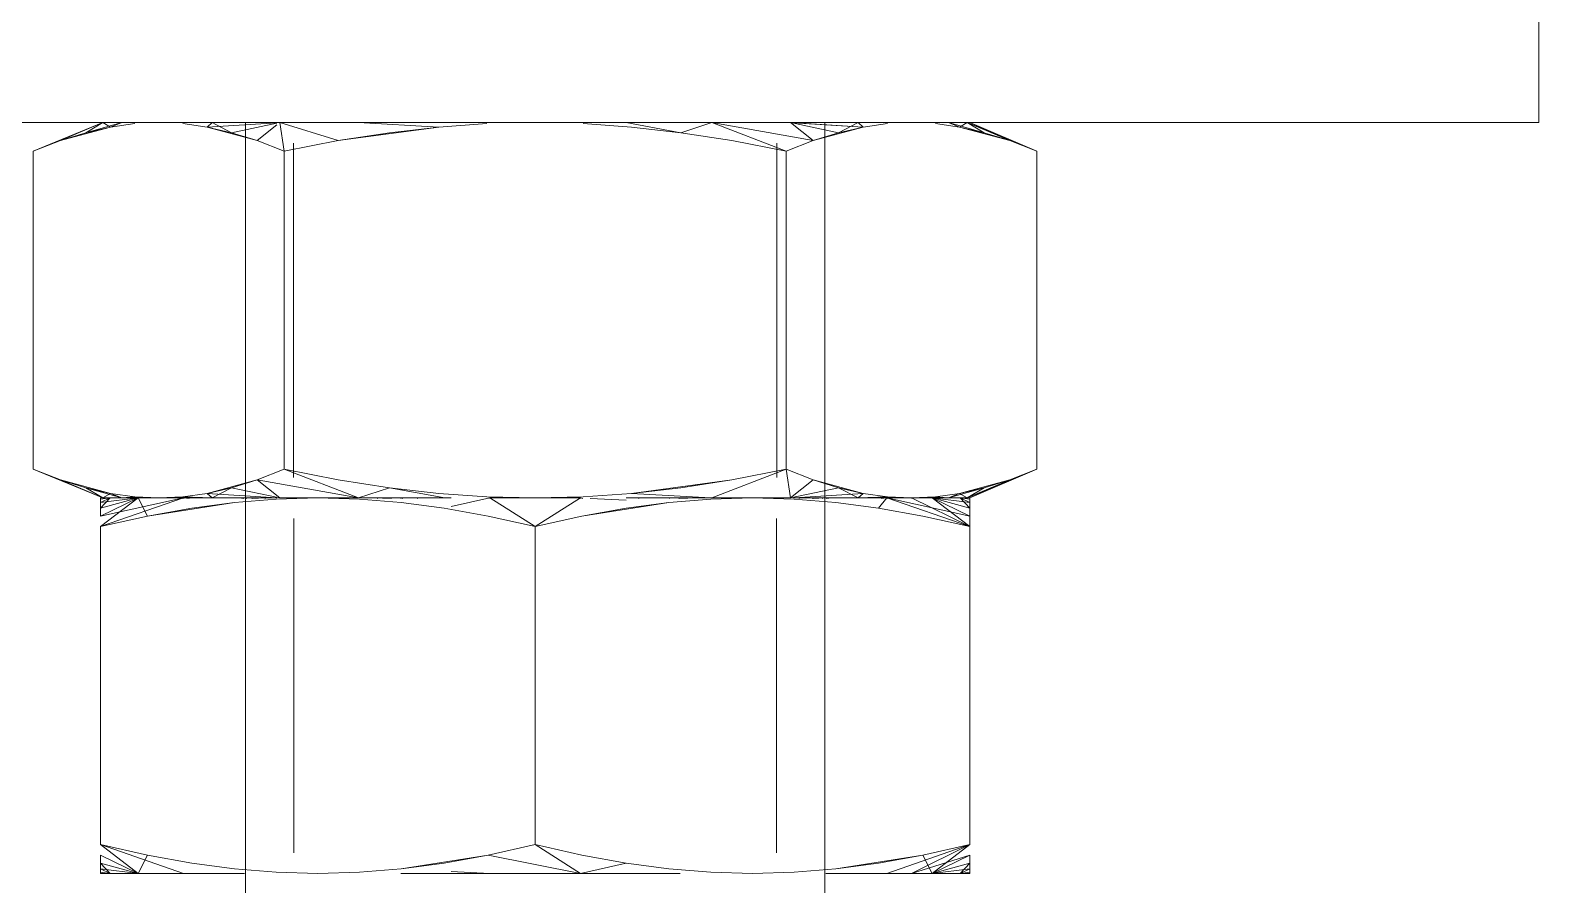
# Model space of a CAD drawing. Header units: centimetres. Extents: x -336 to 16318, y -437 to 1921.
# Drawn here: x 5793.701 to 5797.008, y 107.375 to 109.249 of the extents above; entities that cross this region are included whole.
import ezdxf

# ---------------------------------------------------------------- set-up
doc = ezdxf.new("R2010")
doc.units = ezdxf.units.CM
doc.layers.add('M-EQPM', color=7, linetype='Continuous', lineweight=9)

# ---------------------------------------------------------------- blocks, each defined once
blk = doc.blocks.new('EQ-07-008 - EQ-07-008_dwg_Agrupar_722-1585983-Section 6')
at = {"layer": 'M-EQPM', "color": 136, "true_color": 0x007f7f}
for p, q in [((5793.8603, 109.0464), (5793.7077, 108.9834)), ((5793.8603, 109.0464), (5793.7077, 108.9834)), ((5793.767, 109.0066), (5793.8771, 109.0365)), ((5793.823, 109.0241), (5793.8771, 109.0365)), ((5793.8771, 109.0365), (5793.93, 109.0439)), ((5793.8771, 109.0365), (5793.93, 109.0439)), ((5793.8771, 109.0365), (5793.93, 109.0439)), ((5794.0884, 109.0365), (5794.0354, 109.0439)), ((5794.0884, 109.0365), (5794.0354, 109.0439)), ((5794.0884, 109.0365), (5794.0355, 109.0439)), ((5794.1984, 109.0066), (5794.0884, 109.0365)), ((5794.1424, 109.0241), (5794.0884, 109.0365)), ((5794.2477, 109.0464), (5794.2577, 108.9834)), ((5794.2477, 109.0464), (5794.3761, 109.0066)), ((5794.2477, 109.0464), (5794.3761, 109.0066)), ((5794.3761, 109.0066), (5794.5963, 109.0365)), ((5794.4202, 109.0464), (5794.5963, 109.0365)), ((5794.5963, 109.0365), (5794.4883, 109.0241)), ((5794.7021, 109.0439), (5794.5963, 109.0365)), ((5794.7021, 109.0439), (5794.5963, 109.0365)), ((5795.0189, 109.0365), (5794.9131, 109.0439)), ((5795.0189, 109.0365), (5794.9131, 109.0439)), ((5795.1269, 109.0241), (5795.0068, 109.0462)), ((5795.1269, 109.0241), (5795.0189, 109.0365)), ((5795.195, 109.0464), (5795.1269, 109.0241)), ((5795.195, 109.0464), (5795.3575, 108.9834)), ((5795.195, 109.0464), (5795.4167, 109.0066)), ((5795.3675, 109.0464), (5795.4167, 109.0066)), ((5795.4167, 109.0066), (5795.5268, 109.0365)), ((5795.4728, 109.0241), (5795.5268, 109.0365)), ((5795.5268, 109.0365), (5795.5797, 109.0439)), ((5795.5268, 109.0365), (5795.5797, 109.0439)), ((5795.5268, 109.0365), (5795.5797, 109.0439)), ((5795.7381, 109.0365), (5795.6852, 109.0439)), ((5795.7381, 109.0365), (5795.6852, 109.0439)), ((5795.7381, 109.0365), (5795.6852, 109.0439)), ((5795.8482, 109.0066), (5795.7381, 109.0365)), ((5795.7921, 109.0241), (5795.7381, 109.0365)), ((5795.7549, 109.0464), (5795.9074, 108.9834)), ((5795.7549, 109.0464), (5795.7601, 109.0464)), ((5795.7601, 109.0464), (5795.8482, 109.0066)), ((5795.7601, 109.0464), (5795.9074, 108.9834)), ((5793.7077, 108.9834), (5793.767, 109.0066)), ((5793.7077, 108.9834), (5793.767, 109.0066)), ((5793.767, 109.0066), (5793.823, 109.0241)), ((5794.1984, 109.0066), (5794.1424, 109.0241)), ((5794.1984, 109.0066), (5794.1424, 109.0241)), ((5794.2577, 108.9834), (5794.1984, 109.0066)), ((5794.2577, 108.9834), (5794.3761, 109.0066)), ((5794.2577, 108.9834), (5794.3761, 109.0066)), ((5794.3761, 109.0066), (5794.2577, 108.9834)), ((5794.278, 108.2683), (5794.278, 109.0012)), ((5794.3761, 109.0066), (5794.4883, 109.0241)), ((5795.2391, 109.0066), (5795.1269, 109.0241)), ((5795.3575, 108.9834), (5795.2391, 109.0066)), ((5795.3372, 108.2683), (5795.3372, 109.0012)), ((5795.4167, 109.0066), (5795.3575, 108.9834)), ((5795.4167, 109.0066), (5795.4728, 109.0241)), ((5795.8482, 109.0066), (5795.7921, 109.0241)), ((5795.7921, 109.0241), (5795.8482, 109.0066)), ((5795.9074, 108.9834), (5795.8482, 109.0066)), ((5795.9074, 108.9834), (5795.8482, 109.0066)), ((5793.7077, 108.9834), (5793.7077, 108.2861)), ((5794.2577, 108.9834), (5794.2577, 108.2861)), ((5795.3575, 108.9834), (5795.3575, 108.2861)), ((5795.9074, 108.9834), (5795.9074, 108.2861)), ((5793.8603, 108.2231), (5793.7077, 108.2861)), ((5793.7077, 108.2861), (5793.767, 108.2629)), ((5793.767, 108.2629), (5793.7077, 108.2861)), ((5794.1984, 108.2629), (5794.2577, 108.2861)), ((5794.4202, 108.2231), (5794.2577, 108.2861)), ((5794.2577, 108.2861), (5794.3761, 108.2629)), ((5794.2577, 108.2861), (5794.3761, 108.2629)), ((5795.195, 108.2231), (5795.3575, 108.2861)), ((5795.3575, 108.2861), (5795.2391, 108.2629)), ((5795.3675, 108.2231), (5795.3575, 108.2861)), ((5795.3575, 108.2861), (5795.4167, 108.2629)), ((5795.7549, 108.2231), (5795.9074, 108.2861)), ((5795.7601, 108.2231), (5795.9074, 108.2861)), ((5795.9074, 108.2861), (5795.8482, 108.2629)), ((5795.9074, 108.2861), (5795.8482, 108.2629)), ((5793.8603, 108.2231), (5793.767, 108.2629)), ((5793.767, 108.2629), (5793.8771, 108.233)), ((5793.823, 108.2454), (5793.767, 108.2629)), ((5793.8603, 108.2231), (5793.767, 108.2629)), ((5793.8231, 108.2454), (5793.767, 108.2629)), ((5793.8771, 108.233), (5793.823, 108.2454)), ((5793.93, 108.2256), (5793.8771, 108.233)), ((5793.93, 108.2256), (5793.8771, 108.233)), ((5794.0354, 108.2256), (5794.0884, 108.233)), ((5794.0354, 108.2256), (5794.0884, 108.233)), ((5794.1984, 108.2629), (5794.0884, 108.233)), ((5794.0884, 108.233), (5794.1424, 108.2454)), ((5794.0998, 108.2231), (5794.1424, 108.2454)), ((5794.1424, 108.2454), (5794.1984, 108.2629)), ((5794.2477, 108.2231), (5794.1984, 108.2629)), ((5794.4202, 108.2231), (5794.1984, 108.2629)), ((5794.4883, 108.2454), (5794.3761, 108.2629)), ((5794.4883, 108.2454), (5794.3761, 108.2629)), ((5794.5963, 108.233), (5794.4883, 108.2454)), ((5794.5963, 108.233), (5794.4883, 108.2454)), ((5794.7021, 108.2256), (5794.5963, 108.233)), ((5794.5963, 108.233), (5794.7021, 108.2256)), ((5795.0189, 108.233), (5794.9131, 108.2256)), ((5794.9131, 108.2256), (5795.0189, 108.233)), ((5795.2391, 108.2629), (5795.0189, 108.233)), ((5795.1269, 108.2454), (5795.2391, 108.2629)), ((5795.4167, 108.2629), (5795.5268, 108.233)), ((5795.4728, 108.2454), (5795.4167, 108.2629)), ((5795.4167, 108.2629), (5795.4728, 108.2454)), ((5795.5268, 108.233), (5795.4728, 108.2454)), ((5795.5797, 108.2256), (5795.5268, 108.233)), ((5795.5797, 108.2256), (5795.5268, 108.233)), ((5795.6852, 108.2256), (5795.7381, 108.233)), ((5795.6852, 108.2256), (5795.7381, 108.233)), ((5795.8482, 108.2629), (5795.7381, 108.233)), ((5795.7381, 108.233), (5795.7921, 108.2454)), ((5795.7601, 108.2231), (5795.8482, 108.2629)), ((5795.7921, 108.2454), (5795.8482, 108.2629)), ((5793.9017, 108.2231), (5793.8603, 108.2231)), ((5793.8603, 108.2231), (5793.9017, 108.2231)), ((5793.9827, 108.2231), (5793.9017, 108.2231)), ((5793.9017, 108.2231), (5793.9827, 108.2231)), ((5793.9827, 108.2231), (5793.93, 108.2256)), ((5793.9827, 108.2231), (5793.93, 108.2256)), ((5793.9827, 108.2231), (5794.0354, 108.2256)), ((5793.9827, 108.2231), (5794.0354, 108.2256)), ((5794.0998, 108.2231), (5793.9827, 108.2231)), ((5793.9827, 108.2231), (5794.0998, 108.2231)), ((5794.2414, 108.2231), (5794.0998, 108.2231)), ((5794.0998, 108.2231), (5794.2414, 108.2231)), ((5794.1801, 108.2231), (5794.1722, 108.2231)), ((5794.1723, 108.2231), (5794.1801, 108.2231)), ((5794.2033, 108.2231), (5794.1801, 108.2231)), ((5794.2033, 108.2231), (5794.1801, 108.2231)), ((5794.2414, 108.2231), (5794.2033, 108.2231)), ((5794.2414, 108.2231), (5794.2033, 108.2231)), ((5794.4202, 108.2231), (5794.2477, 108.2231)), ((5794.6096, 108.2231), (5794.4227, 108.2231)), ((5794.6096, 108.2231), (5794.4227, 108.2231)), ((5794.5192, 108.2231), (5794.4342, 108.2231)), ((5794.5192, 108.2231), (5794.4342, 108.2231)), ((5794.6113, 108.2231), (5794.5192, 108.2231)), ((5794.6113, 108.2231), (5794.5192, 108.2231)), ((5794.8076, 108.2231), (5794.7021, 108.2256)), ((5794.8076, 108.2231), (5794.9131, 108.2256)), ((5795.0068, 108.2231), (5795.1925, 108.2231)), ((5795.0068, 108.2231), (5795.096, 108.2231)), ((5795.096, 108.2231), (5795.0068, 108.2231)), ((5795.1925, 108.2231), (5795.0068, 108.2231)), ((5795.096, 108.2231), (5795.181, 108.2231)), ((5795.096, 108.2231), (5795.181, 108.2231)), ((5795.195, 108.2231), (5795.3675, 108.2231)), ((5795.3737, 108.2231), (5795.4118, 108.2231)), ((5795.4118, 108.2231), (5795.3737, 108.2231)), ((5795.3752, 108.2231), (5795.5154, 108.2231)), ((5795.5154, 108.2231), (5795.3752, 108.2231)), ((5795.4118, 108.2231), (5795.4351, 108.2231)), ((5795.4118, 108.2231), (5795.4351, 108.2231)), ((5795.4351, 108.2231), (5795.4429, 108.2231)), ((5795.4429, 108.2231), (5795.4351, 108.2231)), ((5795.5154, 108.2231), (5795.6325, 108.2231)), ((5795.6325, 108.2231), (5795.5154, 108.2231)), ((5795.6325, 108.2231), (5795.5797, 108.2256)), ((5795.6325, 108.2231), (5795.5797, 108.2256)), ((5795.6325, 108.2231), (5795.6852, 108.2256)), ((5795.6325, 108.2231), (5795.6852, 108.2256)), ((5795.6325, 108.2231), (5795.7135, 108.2231)), ((5795.7135, 108.2231), (5795.6325, 108.2231)), ((5795.7135, 108.2231), (5795.7549, 108.2231)), ((5795.7549, 108.2231), (5795.7135, 108.2231)), ((5795.7549, 108.2231), (5795.7601, 108.2231)), ((5795.7601, 108.2231), (5795.7549, 108.2231))]:
    blk.add_line(p, q, dxfattribs=at)
at = {"layer": 'M-EQPM', "color": 136, "true_color": 0x007f7f, "flags": 128}
for points in [[(5793.8231, 109.0241), (5793.8771, 109.0365), (5793.8603, 109.0464), (5793.8231, 109.0241), (5793.767, 109.0066), (5793.8603, 109.0464), (5793.7077, 108.9834), (5793.7077, 108.2861), (5793.767, 108.2629), (5793.8603, 108.2231), (5793.8231, 108.2454), (5793.9017, 108.2231), (5793.8771, 108.233), (5793.8231, 108.2454)], [(5793.8603, 108.2231), (5793.767, 108.2629), (5793.7077, 108.2861), (5793.7077, 108.9834), (5793.767, 109.0066), (5793.8603, 109.0464), (5793.7077, 108.9834), (5793.767, 109.0066)], [(5793.8603, 109.0464), (5793.8231, 109.0241), (5793.9017, 109.0464), (5793.8771, 109.0365), (5793.8231, 109.0241), (5793.767, 109.0066)], [(5793.93, 109.0439), (5793.8771, 109.0365), (5793.9017, 109.0464)], [(5794.0355, 109.0439), (5794.0884, 109.0365), (5794.0998, 109.0464)], [(5794.0998, 109.0464), (5794.0884, 109.0365), (5794.1424, 109.0241), (5794.1984, 109.0066)], [(5794.2414, 109.046), (5794.0884, 109.0365), (5794.1424, 109.0241)], [(5794.0998, 109.0464), (5794.1424, 109.0241), (5794.2414, 109.0451)], [(5794.2414, 109.0413), (5794.1984, 109.0066), (5794.2577, 108.9834), (5794.2577, 108.2861)], [(5794.2577, 108.9834), (5794.2477, 109.0464), (5794.3761, 109.0066)], [(5795.0189, 109.0365), (5795.1269, 109.0241), (5795.2391, 109.0066)], [(5795.195, 108.2231), (5795.3575, 108.2861), (5795.3575, 108.9834), (5795.4167, 109.0066), (5795.3675, 109.0464)], [(5795.195, 109.0464), (5795.4167, 109.0066), (5795.3575, 108.9834), (5795.195, 109.0464), (5795.4167, 109.0066), (5795.4728, 109.0241), (5795.3675, 109.0464), (5795.5268, 109.0365), (5795.4728, 109.0241)], [(5795.4728, 109.0241), (5795.5154, 109.0464), (5795.5268, 109.0365), (5795.4728, 109.0241), (5795.4167, 109.0066)], [(5795.5797, 109.0439), (5795.5268, 109.0365), (5795.5154, 109.0464)], [(5795.6852, 109.0439), (5795.7381, 109.0365), (5795.7135, 109.0464)], [(5795.8482, 108.2629), (5795.7921, 108.2454), (5795.7381, 108.233), (5795.7135, 108.2231), (5795.7921, 108.2454), (5795.7549, 108.2231), (5795.8482, 108.2629), (5795.9074, 108.2861), (5795.9074, 108.9834), (5795.8482, 109.0066), (5795.7549, 109.0464), (5795.9074, 108.9834), (5795.7601, 109.0464), (5795.9074, 108.9834), (5795.8482, 109.0066), (5795.7601, 109.0464)], [(5795.7549, 109.0464), (5795.7921, 109.0241), (5795.7135, 109.0464), (5795.7381, 109.0365), (5795.7921, 109.0241)], [(5795.7549, 109.0464), (5795.8482, 109.0066), (5795.7921, 109.0241), (5795.7549, 109.0464), (5795.7381, 109.0365), (5795.7921, 109.0241)], [(5795.3675, 108.2231), (5795.4167, 108.2629), (5795.3575, 108.2861), (5795.3575, 108.9834), (5795.2391, 109.0066)], [(5795.8482, 108.2629), (5795.9074, 108.2861), (5795.9074, 108.9834), (5795.8482, 109.0066)], [(5794.2477, 108.2231), (5794.1984, 108.2629), (5794.2577, 108.2861), (5794.2577, 108.9834)], [(5793.8231, 108.2454), (5793.8771, 108.233), (5793.8603, 108.2231), (5793.8231, 108.2454), (5793.767, 108.2629), (5793.8603, 108.2231), (5793.7077, 108.2861), (5793.767, 108.2629), (5793.8603, 108.2231)], [(5794.2477, 108.2231), (5794.1424, 108.2454), (5794.1984, 108.2629), (5794.4202, 108.2231), (5794.2577, 108.2861)], [(5794.2577, 108.2861), (5794.1984, 108.2629), (5794.4202, 108.2231)], [(5795.2391, 108.2629), (5795.3575, 108.2861), (5795.3675, 108.2231), (5795.4728, 108.2454), (5795.5154, 108.2231), (5795.5268, 108.233), (5795.4728, 108.2454), (5795.4167, 108.2629)], [(5793.8771, 108.233), (5793.93, 108.2256), (5793.9017, 108.2231)], [(5793.93, 108.2256), (5793.8771, 108.233), (5793.9017, 108.2231), (5793.93, 108.2256), (5793.9827, 108.2231), (5794.0355, 108.2256)], [(5794.0355, 108.2256), (5794.0884, 108.233), (5794.0998, 108.2231), (5794.0355, 108.2256), (5793.9827, 108.2231), (5793.93, 108.2256)], [(5794.0884, 108.233), (5794.0355, 108.2256), (5794.0998, 108.2231), (5794.0884, 108.233), (5794.1424, 108.2454), (5794.1984, 108.2629)], [(5794.1424, 108.2454), (5794.0884, 108.233), (5794.2414, 108.2235)], [(5794.4202, 108.2231), (5794.4883, 108.2454), (5794.6096, 108.2231)], [(5795.1269, 108.2454), (5795.0189, 108.233), (5795.1925, 108.2233)], [(5795.3752, 108.2236), (5795.5268, 108.233), (5795.4728, 108.2454)], [(5795.5268, 108.233), (5795.5797, 108.2256), (5795.5154, 108.2231)], [(5795.5797, 108.2256), (5795.5268, 108.233), (5795.5154, 108.2231), (5795.5797, 108.2256), (5795.6325, 108.2231), (5795.6852, 108.2256)], [(5795.6852, 108.2256), (5795.7381, 108.233), (5795.7135, 108.2231), (5795.6852, 108.2256), (5795.6325, 108.2231), (5795.5797, 108.2256)], [(5795.7381, 108.233), (5795.6852, 108.2256), (5795.7135, 108.2231)], [(5795.7921, 108.2454), (5795.7381, 108.233), (5795.7549, 108.2231), (5795.7921, 108.2454), (5795.8482, 108.2629), (5795.7549, 108.2231)], [(5794.2414, 108.2231), (5794.0998, 108.2231), (5793.9827, 108.2231), (5793.9017, 108.2231), (5793.8603, 108.2231)], [(5793.8603, 108.2231), (5793.9017, 108.2231), (5793.9827, 108.2231), (5794.0998, 108.2231), (5794.2414, 108.2231)], [(5794.9131, 108.2256), (5794.8076, 108.2231), (5794.7021, 108.2256)], [(5795.3752, 108.2231), (5795.5154, 108.2231), (5795.6325, 108.2231), (5795.7135, 108.2231), (5795.7549, 108.2231), (5795.7601, 108.2231), (5795.7549, 108.2231), (5795.7135, 108.2231), (5795.6325, 108.2231), (5795.5154, 108.2231), (5795.3752, 108.2231)]]:
    blk.add_lwpolyline(points, dxfattribs=at)
blk.add_lwpolyline([(5795.9074, 108.2861), (5795.7549, 108.2231), (5795.7601, 108.2231), (5795.9074, 108.2861), (5795.8482, 108.2629), (5795.7601, 108.2231)], close=True, dxfattribs=at)
blk = doc.blocks.new('EQ-07-008 - EQ-07-008_dwg_Agrupar_723-1585984-Section 6')
at = {"layer": 'M-EQPM', "color": 136, "true_color": 0x007f7f}
for p, q in [((5793.9374, 108.2231), (5793.8551, 108.1602)), ((5793.8759, 108.2231), (5793.8551, 108.2231)), ((5793.8551, 108.2231), (5793.8759, 108.2231)), ((5793.8551, 108.2231), (5793.8551, 108.2206)), ((5793.8551, 108.2231), (5793.8551, 108.2206)), ((5793.9374, 108.2231), (5793.8551, 108.1833)), ((5794.037, 108.2231), (5793.8551, 108.1602)), ((5794.037, 108.2231), (5793.8551, 108.1833)), ((5793.8551, 108.2132), (5793.8551, 108.2206)), ((5793.8551, 108.2132), (5793.8551, 108.2206)), ((5793.8551, 108.1833), (5793.8551, 108.2132)), ((5793.8551, 108.2009), (5793.8551, 108.2132)), ((5793.8551, 108.1833), (5793.8551, 108.2009)), ((5793.9374, 108.2231), (5793.8759, 108.2231)), ((5793.8759, 108.2231), (5793.9374, 108.2231)), ((5794.037, 108.2231), (5793.9374, 108.2231)), ((5793.9374, 108.2231), (5794.037, 108.2231)), ((5793.9374, 108.2231), (5793.9577, 108.1833)), ((5793.9577, 108.1833), (5794.1484, 108.2132)), ((5794.037, 108.2231), (5794.0349, 108.222)), ((5794.1703, 108.2231), (5794.037, 108.2231)), ((5794.1703, 108.2231), (5794.037, 108.2231)), ((5794.0548, 108.2009), (5794.1484, 108.2132)), ((5794.24, 108.2206), (5794.1484, 108.2132)), ((5794.24, 108.2206), (5794.1484, 108.2132)), ((5794.2414, 108.2231), (5794.1703, 108.2231)), ((5794.1757, 108.222), (5794.1731, 108.2231)), ((5794.2144, 108.2231), (5794.1861, 108.2231)), ((5794.2414, 108.2231), (5794.2144, 108.2231)), ((5794.3313, 108.2231), (5794.24, 108.2206)), ((5794.3313, 108.2231), (5794.4227, 108.2206)), ((5794.5143, 108.2132), (5794.4227, 108.2206)), ((5794.5143, 108.2132), (5794.4227, 108.2206)), ((5794.5492, 108.2231), (5794.4616, 108.2231)), ((5794.5133, 108.2231), (5794.6239, 108.2231)), ((5794.5133, 108.2231), (5794.6239, 108.2231)), ((5794.5179, 108.222), (5794.5133, 108.2231)), ((5794.6079, 108.2009), (5794.5143, 108.2132)), ((5794.6239, 108.2231), (5794.5492, 108.2231)), ((5794.705, 108.1833), (5794.6079, 108.2009)), ((5794.708, 108.2231), (5794.8076, 108.1602)), ((5794.9072, 108.2231), (5794.708, 108.2231)), ((5794.9072, 108.2231), (5794.8076, 108.1602)), ((5794.9072, 108.2231), (5794.912, 108.222)), ((5795.1009, 108.2132), (5794.9102, 108.1833)), ((5795.0068, 108.218), (5794.9284, 108.222)), ((5795.0068, 108.2231), (5795.1019, 108.2231)), ((5795.0068, 108.2231), (5795.1019, 108.2231)), ((5795.0073, 108.2009), (5795.1009, 108.2132)), ((5795.0353, 108.2231), (5795.1253, 108.2231)), ((5795.1925, 108.2206), (5795.1009, 108.2132)), ((5795.1925, 108.2206), (5795.1009, 108.2132)), ((5795.1253, 108.2231), (5795.2074, 108.2231)), ((5795.2838, 108.2231), (5795.1925, 108.2206)), ((5795.2838, 108.2231), (5795.3752, 108.2206)), ((5795.4668, 108.2132), (5795.3752, 108.2206)), ((5795.4668, 108.2132), (5795.3752, 108.2206)), ((5795.388, 108.2231), (5795.4213, 108.2231)), ((5795.4213, 108.2231), (5795.4395, 108.2231)), ((5795.4369, 108.222), (5795.4395, 108.2231)), ((5795.4449, 108.2231), (5795.5782, 108.2231)), ((5795.5782, 108.2231), (5795.4449, 108.2231)), ((5795.4449, 108.2231), (5795.4506, 108.222)), ((5795.4473, 108.222), (5795.4449, 108.2231)), ((5795.5604, 108.2009), (5795.4668, 108.2132)), ((5795.6575, 108.1833), (5795.5604, 108.2009)), ((5795.5782, 108.2231), (5795.7601, 108.1602)), ((5795.6325, 108.2231), (5795.5782, 108.2231)), ((5795.5782, 108.2231), (5795.6777, 108.2231)), ((5795.5782, 108.2231), (5795.7601, 108.1833)), ((5795.5782, 108.2231), (5795.5803, 108.222)), ((5795.6325, 108.2231), (5795.6332, 108.222)), ((5795.6777, 108.2231), (5795.6325, 108.2231)), ((5795.6325, 108.2231), (5795.7601, 108.1602)), ((5795.6777, 108.2231), (5795.7393, 108.2231)), ((5795.6777, 108.2231), (5795.7601, 108.1833)), ((5795.7393, 108.2231), (5795.6777, 108.2231)), ((5795.6777, 108.2231), (5795.7601, 108.1602)), ((5795.7393, 108.2231), (5795.7601, 108.2231)), ((5795.7601, 108.2231), (5795.7393, 108.2231)), ((5795.7601, 108.2231), (5795.7601, 108.2206)), ((5795.7601, 108.2231), (5795.7601, 108.2206)), ((5795.7601, 108.2132), (5795.7601, 108.2206)), ((5795.7601, 108.2132), (5795.7601, 108.2206)), ((5795.7601, 108.1833), (5795.7601, 108.2132)), ((5795.7601, 108.2009), (5795.7601, 108.2132)), ((5795.7601, 108.1833), (5795.7601, 108.2009)), ((5795.7601, 108.2009), (5795.7601, 108.1833)), ((5793.8551, 108.1602), (5793.9577, 108.1833)), ((5794.2787, 107.445), (5794.2787, 108.1779)), ((5794.8076, 108.1602), (5794.705, 108.1833)), ((5794.8076, 108.1602), (5794.9102, 108.1833)), ((5795.3365, 107.445), (5795.3365, 108.1779)), ((5795.7601, 108.1602), (5795.6575, 108.1833)), ((5795.7601, 108.1833), (5795.7601, 108.1602)), ((5793.8551, 108.1602), (5793.8551, 107.4628)), ((5794.8076, 108.1602), (5794.8076, 107.4628)), ((5795.7601, 108.1602), (5795.7601, 107.4628)), ((5794.037, 107.3999), (5793.8551, 107.4628)), ((5793.9374, 107.3999), (5793.8551, 107.4628)), ((5793.9374, 107.3999), (5793.8551, 107.4628)), ((5793.8551, 107.4628), (5793.9577, 107.4397)), ((5793.8551, 107.4628), (5794.037, 107.3999)), ((5793.8551, 107.4098), (5793.8551, 107.4397)), ((5793.8551, 107.4221), (5793.8551, 107.4397)), ((5793.9374, 107.3999), (5793.9577, 107.4397)), ((5794.0548, 107.4221), (5793.9577, 107.4397)), ((5794.705, 107.4397), (5794.5143, 107.4098)), ((5794.6079, 107.4221), (5794.705, 107.4397)), ((5794.8076, 107.4628), (5794.705, 107.4397)), ((5794.9072, 107.3999), (5794.705, 107.4397)), ((5794.9072, 107.3999), (5794.8076, 107.4628)), ((5794.8076, 107.4628), (5794.9102, 107.4397)), ((5795.0073, 107.4221), (5794.9102, 107.4397)), ((5795.0073, 107.4221), (5794.9102, 107.4397)), ((5795.6575, 107.4397), (5795.4668, 107.4098)), ((5795.5782, 107.3999), (5795.7601, 107.4628)), ((5795.6325, 107.3999), (5795.7601, 107.4628)), ((5795.6325, 107.3999), (5795.7601, 107.4397)), ((5795.7601, 107.4628), (5795.6575, 107.4397)), ((5795.6777, 107.3999), (5795.6575, 107.4397)), ((5795.6777, 107.3999), (5795.7601, 107.4628)), ((5795.7601, 107.4397), (5795.7601, 107.4098)), ((5795.7601, 107.4221), (5795.7601, 107.4397)), ((5795.7601, 107.4221), (5795.7601, 107.4397)), ((5793.8551, 107.4098), (5793.8551, 107.4221)), ((5793.8551, 107.4024), (5793.8551, 107.4098)), ((5793.8551, 107.4024), (5793.8551, 107.4098)), ((5794.1484, 107.4098), (5794.0548, 107.4221)), ((5794.24, 107.4024), (5794.1484, 107.4098)), ((5794.1484, 107.4098), (5794.24, 107.4024)), ((5794.5143, 107.4098), (5794.4227, 107.4024)), ((5794.4227, 107.4024), (5794.5143, 107.4098)), ((5794.6079, 107.4221), (5794.5143, 107.4098)), ((5794.9072, 107.3999), (5795.0073, 107.4221)), ((5795.1009, 107.4098), (5795.0073, 107.4221)), ((5795.1009, 107.4098), (5795.0073, 107.4221)), ((5795.1925, 107.4024), (5795.1009, 107.4098)), ((5795.1009, 107.4098), (5795.1925, 107.4024)), ((5795.4668, 107.4098), (5795.3752, 107.4024)), ((5795.3752, 107.4024), (5795.4668, 107.4098)), ((5795.5604, 107.4221), (5795.4668, 107.4098)), ((5795.7601, 107.4098), (5795.7601, 107.4221)), ((5795.7601, 107.4024), (5795.7601, 107.4098)), ((5795.7601, 107.4024), (5795.7601, 107.4098)), ((5793.8551, 107.3999), (5793.8551, 107.4024)), ((5793.8551, 107.3999), (5793.8551, 107.4024)), ((5793.8759, 107.3999), (5793.8551, 107.3999)), ((5793.8551, 107.3999), (5793.8759, 107.3999)), ((5793.9374, 107.3999), (5793.8759, 107.3999)), ((5793.8759, 107.3999), (5793.9374, 107.3999)), ((5794.037, 107.3999), (5793.9374, 107.3999)), ((5793.9374, 107.3999), (5794.037, 107.3999)), ((5793.9374, 107.3999), (5794.037, 107.3999)), ((5794.1703, 107.3999), (5794.037, 107.3999)), ((5794.037, 107.3999), (5794.1703, 107.3999)), ((5794.3313, 107.3999), (5794.24, 107.4024)), ((5794.3313, 107.3999), (5794.4227, 107.4024)), ((5794.5133, 107.3999), (5794.708, 107.3999)), ((5794.6432, 107.3999), (5794.5492, 107.3999)), ((5794.6432, 107.3999), (5794.5492, 107.3999)), ((5794.6239, 107.4042), (5794.708, 107.3999)), ((5794.7412, 107.3999), (5794.6432, 107.3999)), ((5794.6432, 107.3999), (5794.7412, 107.3999)), ((5794.9072, 107.3999), (5794.708, 107.3999)), ((5794.7412, 107.3999), (5794.8409, 107.3999)), ((5794.8408, 107.3999), (5794.7412, 107.3999)), ((5794.9397, 107.3999), (5794.8408, 107.3999)), ((5794.8409, 107.3999), (5794.9397, 107.3999)), ((5794.9072, 107.3999), (5795.1019, 107.3999)), ((5794.9397, 107.3999), (5795.0353, 107.3999)), ((5795.0353, 107.3999), (5794.9397, 107.3999)), ((5795.0353, 107.3999), (5795.1253, 107.3999)), ((5795.1253, 107.3999), (5795.0353, 107.3999)), ((5795.2838, 107.3999), (5795.1925, 107.4024)), ((5795.2838, 107.3999), (5795.3752, 107.4024)), ((5795.4449, 107.3999), (5795.5782, 107.3999)), ((5795.5782, 107.3999), (5795.4449, 107.3999)), ((5795.5782, 107.3999), (5795.4449, 107.3999)), ((5795.5782, 107.3999), (5795.6777, 107.3999)), ((5795.6325, 107.3999), (5795.5782, 107.3999)), ((5795.6777, 107.3999), (5795.6325, 107.3999)), ((5795.6777, 107.3999), (5795.7393, 107.3999)), ((5795.7393, 107.3999), (5795.6777, 107.3999)), ((5795.7393, 107.3999), (5795.7601, 107.3999)), ((5795.7601, 107.3999), (5795.7393, 107.3999)), ((5795.7601, 107.3999), (5795.7601, 107.4024)), ((5795.7601, 107.3999), (5795.7601, 107.4024))]:
    blk.add_line(p, q, dxfattribs=at)
at = {"layer": 'M-EQPM', "color": 136, "true_color": 0x007f7f, "flags": 128}
for points in [[(5793.8551, 108.2132), (5793.8551, 108.2206), (5793.8759, 108.2231)], [(5794.1703, 108.2231), (5794.037, 108.2231), (5793.9374, 108.2231), (5793.8759, 108.2231), (5793.8551, 108.2231), (5793.8759, 108.2231), (5793.9374, 108.2231), (5794.037, 108.2231), (5794.1703, 108.2231), (5794.2414, 108.2231)], [(5793.8551, 108.1602), (5794.037, 108.2231), (5793.8551, 108.1833)], [(5794.0548, 108.2009), (5793.9577, 108.1833), (5793.9374, 108.2231), (5793.8551, 108.1602), (5793.9577, 108.1833), (5793.9374, 108.2231), (5794.037, 108.2231), (5794.0349, 108.222)], [(5793.8551, 108.2206), (5793.8551, 108.2132), (5793.8759, 108.2231), (5793.8551, 108.2206), (5793.8551, 108.2231), (5793.8551, 108.2206)], [(5793.8551, 108.2009), (5793.8551, 108.2132), (5793.9374, 108.2231), (5793.8551, 108.2009), (5793.8551, 108.1833), (5793.9374, 108.2231), (5794.037, 108.2231), (5793.8551, 108.1833)], [(5794.0349, 108.222), (5794.037, 108.2231), (5794.0379, 108.222)], [(5794.0492, 108.222), (5794.037, 108.2231), (5794.0379, 108.222)], [(5794.1646, 108.222), (5794.1703, 108.2231), (5794.1679, 108.222)], [(5794.1679, 108.222), (5794.1703, 108.2231), (5794.2006, 108.222)], [(5794.1886, 108.222), (5794.1861, 108.2231), (5794.2145, 108.2231)], [(5794.2168, 108.222), (5794.2145, 108.2231), (5794.2414, 108.2231)], [(5794.24, 108.2206), (5794.3313, 108.2231), (5794.4227, 108.2206)], [(5794.4629, 108.222), (5794.4616, 108.2231), (5794.5492, 108.2231)], [(5794.4738, 108.222), (5794.5133, 108.2231), (5794.5134, 108.222)], [(5794.5143, 108.2132), (5794.6079, 108.2009), (5794.705, 108.1833)], [(5794.5502, 108.222), (5794.5492, 108.2231), (5794.6239, 108.2231)], [(5794.708, 108.222), (5794.708, 108.2231), (5794.6239, 108.2044)], [(5794.9102, 108.1833), (5794.8076, 108.1602), (5794.708, 108.2231)], [(5794.9072, 108.222), (5794.9072, 108.2231), (5794.8076, 108.1602), (5794.8076, 107.4628), (5794.9102, 107.4397)], [(5795.0068, 108.201), (5795.0073, 108.2009), (5794.9102, 108.1833)], [(5795.0344, 108.222), (5795.0353, 108.2231), (5795.1253, 108.2231)], [(5795.1018, 108.222), (5795.1019, 108.2231), (5795.1414, 108.222)], [(5795.124, 108.222), (5795.1253, 108.2231), (5795.2074, 108.2231)], [(5795.1925, 108.2206), (5795.2838, 108.2231), (5795.3752, 108.2206)], [(5795.3857, 108.222), (5795.388, 108.2231), (5795.4213, 108.2231)], [(5795.4146, 108.222), (5795.4449, 108.2231), (5795.4473, 108.222)], [(5795.4188, 108.222), (5795.4213, 108.2231), (5795.4395, 108.2231)], [(5795.4449, 108.2231), (5795.5782, 108.2231), (5795.6777, 108.2231), (5795.7393, 108.2231), (5795.7601, 108.2231), (5795.7393, 108.2231), (5795.6777, 108.2231), (5795.6325, 108.2231), (5795.5782, 108.2231), (5795.4449, 108.2231)], [(5795.4668, 108.2132), (5795.5604, 108.2009), (5795.6575, 108.1833)], [(5795.5604, 108.2009), (5795.5782, 108.2231), (5795.566, 108.222)], [(5795.5604, 108.2009), (5795.5782, 108.2231), (5795.5803, 108.222)], [(5795.7601, 108.2009), (5795.7601, 108.2132), (5795.6777, 108.2231), (5795.7601, 108.2009), (5795.7601, 108.1833), (5795.6777, 108.2231), (5795.5782, 108.2231), (5795.7601, 108.1833)], [(5795.7601, 108.1602), (5795.5782, 108.2231), (5795.7601, 108.1833)], [(5795.7601, 108.1833), (5795.6777, 108.2231), (5795.7601, 108.1602), (5795.6325, 108.2231), (5795.7601, 108.1602)], [(5795.6332, 108.222), (5795.6325, 108.2231), (5795.6777, 108.2231), (5795.7601, 108.2009), (5795.7393, 108.2231), (5795.7601, 108.2132), (5795.7601, 108.2009)], [(5795.7601, 108.2132), (5795.7601, 108.2206), (5795.7393, 108.2231)], [(5795.7601, 108.2206), (5795.7601, 108.2132), (5795.7393, 108.2231), (5795.7601, 108.2206), (5795.7601, 108.2231), (5795.7601, 108.2206)], [(5793.9577, 108.1833), (5793.8551, 108.1602), (5793.8551, 107.4628), (5793.9374, 107.3999), (5793.8551, 107.4397), (5793.8551, 107.4221), (5793.9374, 107.3999), (5793.8551, 107.4098), (5793.8551, 107.4221)], [(5794.705, 107.4397), (5794.8076, 107.4628), (5794.8076, 108.1602), (5794.705, 108.1833)], [(5795.6575, 108.1833), (5795.7601, 108.1602), (5795.7601, 107.4628)], [(5793.9577, 107.4397), (5793.8551, 107.4628), (5793.8551, 108.1602)], [(5795.6575, 107.4397), (5795.7601, 107.4628), (5795.7601, 108.1602)], [(5793.8551, 107.4628), (5793.9374, 107.3999), (5793.9577, 107.4397)], [(5793.8759, 107.3999), (5793.8551, 107.4221), (5793.9374, 107.3999), (5793.8551, 107.4397)], [(5793.8551, 107.4098), (5793.8551, 107.4024), (5793.8759, 107.3999), (5793.8551, 107.4098), (5793.8551, 107.4221), (5793.8551, 107.4397)], [(5794.037, 107.3999), (5793.9374, 107.3999), (5793.9577, 107.4397)], [(5794.1484, 107.4098), (5794.0548, 107.4221), (5793.9577, 107.4397)], [(5794.705, 107.4397), (5794.9072, 107.3999), (5794.8076, 107.4628), (5794.705, 107.4397)], [(5794.705, 107.4397), (5794.9072, 107.3999), (5794.708, 107.3999)], [(5795.5604, 107.4221), (5795.6575, 107.4397), (5795.6777, 107.3999), (5795.7601, 107.4628), (5795.6575, 107.4397), (5795.6777, 107.3999), (5795.5782, 107.3999)], [(5795.7601, 107.4628), (5795.6325, 107.3999), (5795.7601, 107.4397)], [(5795.7601, 107.4221), (5795.7601, 107.4098), (5795.6777, 107.3999), (5795.7601, 107.4221), (5795.7601, 107.4397), (5795.6777, 107.3999)], [(5795.7601, 107.4397), (5795.6777, 107.3999), (5795.7601, 107.4221), (5795.7393, 107.3999), (5795.7601, 107.4098), (5795.7601, 107.4221)], [(5793.8551, 107.4024), (5793.8551, 107.4098), (5793.8759, 107.3999), (5793.8551, 107.4024), (5793.8551, 107.3999), (5793.8551, 107.4024)], [(5795.7601, 107.4098), (5795.7601, 107.4024), (5795.7393, 107.3999)], [(5795.7601, 107.4024), (5795.7601, 107.4098), (5795.7393, 107.3999), (5795.7601, 107.4024), (5795.7601, 107.3999), (5795.7601, 107.4024)], [(5794.1703, 107.3999), (5794.037, 107.3999), (5793.9374, 107.3999), (5793.8759, 107.3999), (5793.8551, 107.3999), (5793.8759, 107.3999), (5793.9374, 107.3999), (5794.037, 107.3999), (5794.1703, 107.3999)], [(5794.4227, 107.4024), (5794.3313, 107.3999), (5794.24, 107.4024)], [(5795.1019, 107.3999), (5794.9072, 107.3999), (5794.708, 107.3999), (5794.5133, 107.3999)], [(5795.3752, 107.4024), (5795.2838, 107.3999), (5795.1925, 107.4024)], [(5795.4449, 107.3999), (5795.5782, 107.3999), (5795.6325, 107.3999), (5795.6777, 107.3999), (5795.7393, 107.3999), (5795.7601, 107.3999), (5795.7393, 107.3999), (5795.6777, 107.3999), (5795.5782, 107.3999)]]:
    blk.add_lwpolyline(points, dxfattribs=at)
for points in [[(5793.8551, 108.1833), (5793.9374, 108.2231), (5793.8551, 108.2009), (5793.8759, 108.2231), (5793.8551, 108.2132), (5793.8551, 108.2009)], [(5795.7601, 107.4628), (5795.6325, 107.3999), (5795.5782, 107.3999)]]:
    blk.add_lwpolyline(points, close=True, dxfattribs=at)
blk = doc.blocks.new('EQ-07-008 - EQ-07-008_dwg_Agrupar_726-1585986-Section 6')
at = {"layer": 'M-EQPM', "color": 136, "true_color": 0x007f7f}
for p, q in [((5793.9374, 108.2231), (5793.8551, 108.1602)), ((5793.8759, 108.2231), (5793.8551, 108.2231)), ((5793.8551, 108.2231), (5793.8759, 108.2231)), ((5793.8551, 108.2231), (5793.8551, 108.2206)), ((5793.8551, 108.2231), (5793.8551, 108.2206)), ((5793.9374, 108.2231), (5793.8551, 108.1833)), ((5794.037, 108.2231), (5793.8551, 108.1602)), ((5794.037, 108.2231), (5793.8551, 108.1833)), ((5793.8551, 108.2132), (5793.8551, 108.2206)), ((5793.8551, 108.2132), (5793.8551, 108.2206)), ((5793.8551, 108.1833), (5793.8551, 108.2132)), ((5793.8551, 108.2009), (5793.8551, 108.2132)), ((5793.8551, 108.1833), (5793.8551, 108.2009)), ((5793.9374, 108.2231), (5793.8759, 108.2231)), ((5793.8759, 108.2231), (5793.9374, 108.2231)), ((5794.037, 108.2231), (5793.9374, 108.2231)), ((5793.9374, 108.2231), (5794.037, 108.2231)), ((5793.9374, 108.2231), (5793.9577, 108.1833)), ((5794.037, 108.2231), (5794.0349, 108.222)), ((5794.1703, 108.2231), (5794.037, 108.2231)), ((5794.037, 108.2231), (5794.1703, 108.2231)), ((5794.1679, 108.222), (5794.1703, 108.2231)), ((5795.4449, 108.2231), (5795.5782, 108.2231)), ((5795.5782, 108.2231), (5795.4449, 108.2231)), ((5795.4449, 108.2231), (5795.4506, 108.222)), ((5795.4473, 108.222), (5795.4449, 108.2231)), ((5795.4449, 108.2231), (5795.4473, 108.222)), ((5795.5782, 108.2231), (5795.7601, 108.1602)), ((5795.6325, 108.2231), (5795.5782, 108.2231)), ((5795.5782, 108.2231), (5795.6777, 108.2231)), ((5795.5782, 108.2231), (5795.5803, 108.222)), ((5795.6325, 108.2231), (5795.6332, 108.222)), ((5795.6777, 108.2231), (5795.6325, 108.2231)), ((5795.6325, 108.2231), (5795.7601, 108.1602)), ((5795.6777, 108.2231), (5795.7393, 108.2231)), ((5795.6777, 108.2231), (5795.7601, 108.1602)), ((5795.7393, 108.2231), (5795.6777, 108.2231)), ((5795.6777, 108.2231), (5795.7601, 108.1602)), ((5795.7393, 108.2231), (5795.7601, 108.2231)), ((5795.7601, 108.2231), (5795.7393, 108.2231)), ((5795.7601, 108.2231), (5795.7601, 108.2206)), ((5795.7601, 108.2231), (5795.7601, 108.2206)), ((5795.7601, 108.2132), (5795.7601, 108.2206)), ((5795.7601, 108.2132), (5795.7601, 108.2206)), ((5795.7601, 108.1833), (5795.7601, 108.2132)), ((5795.7601, 108.2009), (5795.7601, 108.2132)), ((5795.7601, 108.1833), (5795.7601, 108.2009)), ((5795.7601, 108.2009), (5795.7601, 108.1833)), ((5794.037, 107.3999), (5793.8551, 107.4628)), ((5793.9374, 107.3999), (5793.8551, 107.4628)), ((5793.9374, 107.3999), (5793.8551, 107.4628)), ((5793.8551, 107.4628), (5794.037, 107.3999)), ((5793.8551, 107.4098), (5793.8551, 107.4397)), ((5793.8551, 107.4221), (5793.8551, 107.4397)), ((5793.9374, 107.3999), (5793.9577, 107.4397)), ((5795.5782, 107.3999), (5795.7601, 107.4628)), ((5795.6325, 107.3999), (5795.7601, 107.4628)), ((5795.6325, 107.3999), (5795.7601, 107.4397)), ((5795.6777, 107.3999), (5795.6575, 107.4397)), ((5795.6777, 107.3999), (5795.7601, 107.4628)), ((5795.7601, 107.4397), (5795.7601, 107.4098)), ((5795.7601, 107.4221), (5795.7601, 107.4397)), ((5795.7601, 107.4221), (5795.7601, 107.4397)), ((5793.8551, 107.4098), (5793.8551, 107.4221)), ((5793.8551, 107.4024), (5793.8551, 107.4098)), ((5793.8551, 107.4024), (5793.8551, 107.4098)), ((5795.7601, 107.4098), (5795.7601, 107.4221)), ((5795.7601, 107.4024), (5795.7601, 107.4098)), ((5795.7601, 107.4024), (5795.7601, 107.4098)), ((5793.8551, 107.3999), (5793.8551, 107.4024)), ((5793.8551, 107.3999), (5793.8551, 107.4024)), ((5793.8759, 107.3999), (5793.8551, 107.3999)), ((5793.8551, 107.3999), (5793.8759, 107.3999)), ((5793.9374, 107.3999), (5793.8759, 107.3999)), ((5793.8759, 107.3999), (5793.9374, 107.3999)), ((5794.037, 107.3999), (5793.9374, 107.3999)), ((5793.9374, 107.3999), (5794.037, 107.3999)), ((5793.9374, 107.3999), (5794.037, 107.3999)), ((5794.1703, 107.3999), (5794.037, 107.3999)), ((5794.037, 107.3999), (5794.1703, 107.3999)), ((5795.4449, 107.3999), (5795.5782, 107.3999)), ((5795.5782, 107.3999), (5795.4449, 107.3999)), ((5795.5782, 107.3999), (5795.4449, 107.3999)), ((5795.5782, 107.3999), (5795.6777, 107.3999)), ((5795.6325, 107.3999), (5795.5782, 107.3999)), ((5795.6777, 107.3999), (5795.6325, 107.3999)), ((5795.6777, 107.3999), (5795.7393, 107.3999)), ((5795.7393, 107.3999), (5795.6777, 107.3999)), ((5795.7393, 107.3999), (5795.7601, 107.3999)), ((5795.7601, 107.3999), (5795.7393, 107.3999)), ((5795.7601, 107.3999), (5795.7601, 107.4024)), ((5795.7601, 107.3999), (5795.7601, 107.4024))]:
    blk.add_line(p, q, dxfattribs=at)
at = {"layer": 'M-EQPM', "color": 136, "true_color": 0x007f7f, "flags": 128}
for points in [[(5793.8551, 108.2132), (5793.8551, 108.2206), (5793.8759, 108.2231)], [(5794.1703, 108.2231), (5794.037, 108.2231), (5793.9374, 108.2231), (5793.8759, 108.2231), (5793.8551, 108.2231), (5793.8759, 108.2231), (5793.9374, 108.2231), (5794.037, 108.2231), (5794.1703, 108.2231)], [(5793.8551, 108.1602), (5794.037, 108.2231), (5793.8551, 108.1833)], [(5793.9577, 108.1833), (5793.9374, 108.2231), (5793.8551, 108.1602)], [(5793.8551, 108.2206), (5793.8551, 108.2132), (5793.8759, 108.2231), (5793.8551, 108.2206), (5793.8551, 108.2231), (5793.8551, 108.2206)], [(5793.8551, 108.2009), (5793.8551, 108.2132), (5793.9374, 108.2231), (5793.8551, 108.2009), (5793.8551, 108.1833), (5793.9374, 108.2231), (5794.037, 108.2231), (5793.8551, 108.1833)], [(5793.9577, 108.1833), (5793.9374, 108.2231), (5794.037, 108.2231), (5794.0349, 108.222)], [(5794.0349, 108.222), (5794.037, 108.2231), (5794.0379, 108.222)], [(5794.0492, 108.222), (5794.037, 108.2231), (5794.0379, 108.222)], [(5794.1646, 108.222), (5794.1703, 108.2231), (5794.1679, 108.222)], [(5795.4449, 108.2231), (5795.5782, 108.2231), (5795.6777, 108.2231), (5795.7393, 108.2231), (5795.7601, 108.2231), (5795.7393, 108.2231), (5795.6777, 108.2231), (5795.6325, 108.2231), (5795.5782, 108.2231), (5795.4449, 108.2231)], [(5795.5773, 108.222), (5795.5782, 108.2231), (5795.566, 108.222)], [(5795.5773, 108.222), (5795.5782, 108.2231), (5795.5803, 108.222)], [(5795.7601, 108.2009), (5795.7601, 108.2132), (5795.6777, 108.2231), (5795.7601, 108.2009), (5795.7601, 108.1833), (5795.6777, 108.2231), (5795.7601, 108.1602), (5795.5782, 108.2231), (5795.6777, 108.2231)], [(5795.7601, 108.1833), (5795.6777, 108.2231), (5795.7601, 108.1602), (5795.6325, 108.2231), (5795.7601, 108.1602)], [(5795.6332, 108.222), (5795.6325, 108.2231), (5795.6777, 108.2231), (5795.7601, 108.2009), (5795.7393, 108.2231), (5795.7601, 108.2132), (5795.7601, 108.2009)], [(5795.7601, 108.2132), (5795.7601, 108.2206), (5795.7393, 108.2231)], [(5795.7601, 108.2206), (5795.7601, 108.2132), (5795.7393, 108.2231), (5795.7601, 108.2206), (5795.7601, 108.2231), (5795.7601, 108.2206)], [(5793.8551, 107.4628), (5793.9374, 107.3999), (5793.8551, 107.4397), (5793.8551, 107.4221), (5793.9374, 107.3999), (5793.8551, 107.4098), (5793.8551, 107.4221)], [(5793.8551, 107.4628), (5793.9374, 107.3999), (5793.9577, 107.4397)], [(5793.8759, 107.3999), (5793.8551, 107.4221), (5793.9374, 107.3999), (5793.8551, 107.4397)], [(5793.8551, 107.4098), (5793.8551, 107.4024), (5793.8759, 107.3999), (5793.8551, 107.4098), (5793.8551, 107.4221), (5793.8551, 107.4397)], [(5794.037, 107.3999), (5793.9374, 107.3999), (5793.9577, 107.4397)], [(5795.6575, 107.4397), (5795.6777, 107.3999), (5795.5782, 107.3999)], [(5795.7601, 107.4628), (5795.6325, 107.3999), (5795.7601, 107.4397)], [(5795.6575, 107.4397), (5795.6777, 107.3999), (5795.7601, 107.4628)], [(5795.7601, 107.4221), (5795.7601, 107.4098), (5795.6777, 107.3999), (5795.7601, 107.4221), (5795.7601, 107.4397), (5795.6777, 107.3999)], [(5795.7601, 107.4397), (5795.6777, 107.3999), (5795.7601, 107.4221), (5795.7393, 107.3999), (5795.7601, 107.4098), (5795.7601, 107.4221)], [(5793.8551, 107.4024), (5793.8551, 107.4098), (5793.8759, 107.3999), (5793.8551, 107.4024), (5793.8551, 107.3999), (5793.8551, 107.4024)], [(5795.7601, 107.4098), (5795.7601, 107.4024), (5795.7393, 107.3999)], [(5795.7601, 107.4024), (5795.7601, 107.4098), (5795.7393, 107.3999), (5795.7601, 107.4024), (5795.7601, 107.3999), (5795.7601, 107.4024)], [(5794.1703, 107.3999), (5794.037, 107.3999), (5793.9374, 107.3999), (5793.8759, 107.3999), (5793.8551, 107.3999), (5793.8759, 107.3999), (5793.9374, 107.3999), (5794.037, 107.3999), (5794.1703, 107.3999)], [(5795.4449, 107.3999), (5795.5782, 107.3999), (5795.6325, 107.3999), (5795.6777, 107.3999), (5795.7393, 107.3999), (5795.7601, 107.3999), (5795.7393, 107.3999), (5795.6777, 107.3999), (5795.5782, 107.3999)]]:
    blk.add_lwpolyline(points, dxfattribs=at)
for points in [[(5793.8551, 108.1833), (5793.9374, 108.2231), (5793.8551, 108.2009), (5793.8759, 108.2231), (5793.8551, 108.2132), (5793.8551, 108.2009)], [(5795.7601, 107.4628), (5795.6325, 107.3999), (5795.5782, 107.3999)]]:
    blk.add_lwpolyline(points, close=True, dxfattribs=at)
blk = doc.blocks.new('EQ-07-008 - EQ-07-008_dwg_Agrupar_725-1585987-Section 6')
at = {"layer": 'M-EQPM', "color": 136, "true_color": 0x007f7f}
for p, q in [((5793.8603, 109.0464), (5793.7077, 108.9834)), ((5793.8603, 109.0464), (5793.767, 109.0066)), ((5793.8603, 109.0464), (5793.767, 109.0066)), ((5793.767, 109.0066), (5793.8771, 109.0365)), ((5793.823, 109.0241), (5793.8771, 109.0365)), ((5793.8771, 109.0365), (5793.93, 109.0439)), ((5793.8771, 109.0365), (5793.93, 109.0439)), ((5793.8771, 109.0365), (5793.93, 109.0439)), ((5794.0884, 109.0365), (5794.0354, 109.0439)), ((5794.0884, 109.0365), (5794.0354, 109.0439)), ((5794.0884, 109.0365), (5794.0355, 109.0439)), ((5794.1984, 109.0066), (5794.0884, 109.0365)), ((5794.1424, 109.0241), (5794.0884, 109.0365)), ((5794.0998, 109.0464), (5794.1424, 109.0241)), ((5795.4167, 109.0066), (5795.5268, 109.0365)), ((5795.4728, 109.0241), (5795.5268, 109.0365)), ((5795.5268, 109.0365), (5795.5797, 109.0439)), ((5795.5268, 109.0365), (5795.5797, 109.0439)), ((5795.5268, 109.0365), (5795.5797, 109.0439)), ((5795.7381, 109.0365), (5795.6852, 109.0439)), ((5795.7381, 109.0365), (5795.6852, 109.0439)), ((5795.7381, 109.0365), (5795.6852, 109.0439)), ((5795.8482, 109.0066), (5795.7381, 109.0365)), ((5795.7921, 109.0241), (5795.7381, 109.0365)), ((5795.7549, 109.0464), (5795.9074, 108.9834)), ((5795.7601, 109.0464), (5795.8482, 109.0066)), ((5795.7601, 109.0464), (5795.9074, 108.9834)), ((5793.7077, 108.9834), (5793.767, 109.0066)), ((5793.7077, 108.9834), (5793.767, 109.0066)), ((5793.767, 109.0066), (5793.823, 109.0241)), ((5793.8231, 109.0241), (5793.767, 109.0066)), ((5794.1984, 109.0066), (5794.1424, 109.0241)), ((5794.1424, 109.0241), (5794.1984, 109.0066)), ((5795.4167, 109.0066), (5795.4728, 109.0241)), ((5795.4728, 109.0241), (5795.4167, 109.0066)), ((5795.8482, 109.0066), (5795.7921, 109.0241)), ((5795.7921, 109.0241), (5795.8482, 109.0066)), ((5795.9074, 108.9834), (5795.8482, 109.0066)), ((5795.9074, 108.9834), (5795.8482, 109.0066)), ((5795.9074, 108.9834), (5795.8482, 109.0066)), ((5793.8603, 108.2231), (5793.7077, 108.2861)), ((5793.8603, 108.2231), (5793.7077, 108.2861)), ((5793.7077, 108.2861), (5793.767, 108.2629)), ((5793.7077, 108.2861), (5793.767, 108.2629)), ((5795.7549, 108.2231), (5795.9074, 108.2861)), ((5795.7601, 108.2231), (5795.9074, 108.2861)), ((5795.9074, 108.2861), (5795.8482, 108.2629)), ((5795.9074, 108.2861), (5795.8482, 108.2629)), ((5795.8482, 108.2629), (5795.9074, 108.2861)), ((5793.8771, 108.233), (5793.767, 108.2629)), ((5793.823, 108.2454), (5793.767, 108.2629)), ((5793.8231, 108.2454), (5793.767, 108.2629)), ((5793.8771, 108.233), (5793.823, 108.2454)), ((5793.93, 108.2256), (5793.8771, 108.233)), ((5793.93, 108.2256), (5793.8771, 108.233)), ((5794.0354, 108.2256), (5794.0884, 108.233)), ((5794.0354, 108.2256), (5794.0884, 108.233)), ((5794.1984, 108.2629), (5794.0884, 108.233)), ((5794.0884, 108.233), (5794.1424, 108.2454)), ((5794.0998, 108.2231), (5794.1424, 108.2454)), ((5794.1424, 108.2454), (5794.1984, 108.2629)), ((5794.1424, 108.2454), (5794.1984, 108.2629)), ((5795.4167, 108.2629), (5795.5268, 108.233)), ((5795.4728, 108.2454), (5795.4167, 108.2629)), ((5795.4167, 108.2629), (5795.4728, 108.2454)), ((5795.4728, 108.2454), (5795.4167, 108.2629)), ((5795.5268, 108.233), (5795.4728, 108.2454)), ((5795.5797, 108.2256), (5795.5268, 108.233)), ((5795.5797, 108.2256), (5795.5268, 108.233)), ((5795.6852, 108.2256), (5795.7381, 108.233)), ((5795.6852, 108.2256), (5795.7381, 108.233)), ((5795.8482, 108.2629), (5795.7381, 108.233)), ((5795.7381, 108.233), (5795.7921, 108.2454)), ((5795.7601, 108.2231), (5795.8482, 108.2629)), ((5795.7921, 108.2454), (5795.8482, 108.2629)), ((5793.9017, 108.2231), (5793.8603, 108.2231)), ((5793.8603, 108.2231), (5793.9017, 108.2231)), ((5793.9827, 108.2231), (5793.9017, 108.2231)), ((5793.9017, 108.2231), (5793.9827, 108.2231)), ((5793.9827, 108.2231), (5793.93, 108.2256)), ((5793.9827, 108.2231), (5793.93, 108.2256)), ((5793.9827, 108.2231), (5794.0354, 108.2256)), ((5793.9827, 108.2231), (5794.0354, 108.2256)), ((5794.0998, 108.2231), (5793.9827, 108.2231)), ((5793.9827, 108.2231), (5794.0998, 108.2231)), ((5794.2414, 108.2231), (5794.0998, 108.2231)), ((5794.0998, 108.2231), (5794.2414, 108.2231)), ((5795.3752, 108.2231), (5795.5154, 108.2231)), ((5795.5154, 108.2231), (5795.3752, 108.2231)), ((5795.5154, 108.2231), (5795.6325, 108.2231)), ((5795.6325, 108.2231), (5795.5154, 108.2231)), ((5795.6325, 108.2231), (5795.5797, 108.2256)), ((5795.6325, 108.2231), (5795.5797, 108.2256)), ((5795.6325, 108.2231), (5795.6852, 108.2256)), ((5795.6325, 108.2231), (5795.6852, 108.2256)), ((5795.6325, 108.2231), (5795.7135, 108.2231)), ((5795.7135, 108.2231), (5795.6325, 108.2231)), ((5795.7135, 108.2231), (5795.7549, 108.2231)), ((5795.7549, 108.2231), (5795.7135, 108.2231)), ((5795.7549, 108.2231), (5795.7601, 108.2231)), ((5795.7601, 108.2231), (5795.7549, 108.2231))]:
    blk.add_line(p, q, dxfattribs=at)
at = {"layer": 'M-EQPM', "color": 136, "true_color": 0x007f7f, "flags": 128}
for points in [[(5793.8231, 109.0241), (5793.8771, 109.0365), (5793.8603, 109.0464), (5793.8231, 109.0241), (5793.767, 109.0066), (5793.8603, 109.0464), (5793.7077, 108.9834), (5793.767, 109.0066), (5793.8603, 109.0464)], [(5793.8603, 109.0464), (5793.767, 109.0066), (5793.7077, 108.9834), (5793.767, 109.0066), (5793.8603, 109.0464), (5793.8231, 109.0241), (5793.9017, 109.0464), (5793.8771, 109.0365), (5793.8231, 109.0241)], [(5793.93, 109.0439), (5793.8771, 109.0365), (5793.9017, 109.0464)], [(5794.0355, 109.0439), (5794.0884, 109.0365), (5794.0998, 109.0464)], [(5794.0998, 109.0464), (5794.0884, 109.0365), (5794.1424, 109.0241), (5794.1984, 109.0066)], [(5794.1424, 109.0241), (5794.0884, 109.0365), (5794.2414, 109.046)], [(5795.4728, 109.0241), (5795.5268, 109.0365), (5795.3734, 109.046)], [(5795.4728, 109.0241), (5795.5154, 109.0464), (5795.5268, 109.0365), (5795.4728, 109.0241), (5795.4167, 109.0066)], [(5795.5797, 109.0439), (5795.5268, 109.0365), (5795.5154, 109.0464)], [(5795.6852, 109.0439), (5795.7381, 109.0365), (5795.7135, 109.0464)], [(5795.7549, 109.0464), (5795.7921, 109.0241), (5795.7135, 109.0464), (5795.7381, 109.0365), (5795.7921, 109.0241)], [(5795.7549, 109.0464), (5795.8482, 109.0066), (5795.7921, 109.0241), (5795.7549, 109.0464), (5795.7381, 109.0365), (5795.7921, 109.0241)], [(5795.9074, 108.9834), (5795.8482, 109.0066), (5795.7549, 109.0464), (5795.9074, 108.9834), (5795.7601, 109.0464), (5795.9074, 108.9834), (5795.8482, 109.0066), (5795.7601, 109.0464)], [(5793.8231, 108.2454), (5793.8771, 108.233), (5793.8603, 108.2231), (5793.8231, 108.2454), (5793.767, 108.2629), (5793.8603, 108.2231), (5793.7077, 108.2861), (5793.767, 108.2629)], [(5793.8603, 108.2231), (5793.767, 108.2629), (5793.7077, 108.2861)], [(5793.7077, 108.2861), (5793.8603, 108.2231), (5793.8231, 108.2454), (5793.9017, 108.2231), (5793.8771, 108.233), (5793.8231, 108.2454)], [(5795.8482, 108.2629), (5795.7921, 108.2454), (5795.7381, 108.233), (5795.7135, 108.2231), (5795.7921, 108.2454), (5795.7549, 108.2231), (5795.8482, 108.2629), (5795.9074, 108.2861)], [(5793.8771, 108.233), (5793.93, 108.2256), (5793.9017, 108.2231)], [(5793.93, 108.2256), (5793.8771, 108.233), (5793.9017, 108.2231), (5793.93, 108.2256), (5793.9827, 108.2231), (5794.0355, 108.2256)], [(5794.0355, 108.2256), (5794.0884, 108.233), (5794.0998, 108.2231), (5794.0355, 108.2256), (5793.9827, 108.2231), (5793.93, 108.2256)], [(5794.0884, 108.233), (5794.0355, 108.2256), (5794.0998, 108.2231), (5794.0884, 108.233), (5794.1424, 108.2454), (5794.1984, 108.2629)], [(5794.1424, 108.2454), (5794.0884, 108.233), (5794.2414, 108.2235)], [(5795.3752, 108.2236), (5795.5268, 108.233), (5795.4728, 108.2454)], [(5795.5268, 108.233), (5795.5797, 108.2256), (5795.5154, 108.2231)], [(5795.5797, 108.2256), (5795.5268, 108.233), (5795.5154, 108.2231), (5795.5797, 108.2256), (5795.6325, 108.2231), (5795.6852, 108.2256)], [(5795.6852, 108.2256), (5795.7381, 108.233), (5795.7135, 108.2231), (5795.6852, 108.2256), (5795.6325, 108.2231), (5795.5797, 108.2256)], [(5795.7381, 108.233), (5795.6852, 108.2256), (5795.7135, 108.2231)], [(5795.7921, 108.2454), (5795.7381, 108.233), (5795.7549, 108.2231), (5795.7921, 108.2454), (5795.8482, 108.2629), (5795.7549, 108.2231)], [(5794.2414, 108.2231), (5794.0998, 108.2231), (5793.9827, 108.2231), (5793.9017, 108.2231), (5793.8603, 108.2231)], [(5793.8603, 108.2231), (5793.9017, 108.2231), (5793.9827, 108.2231), (5794.0998, 108.2231), (5794.2414, 108.2231)], [(5795.3752, 108.2231), (5795.5154, 108.2231), (5795.6325, 108.2231), (5795.7135, 108.2231), (5795.7549, 108.2231), (5795.7601, 108.2231), (5795.7549, 108.2231), (5795.7135, 108.2231), (5795.6325, 108.2231), (5795.5154, 108.2231), (5795.3752, 108.2231)]]:
    blk.add_lwpolyline(points, dxfattribs=at)
for points in [[(5795.9074, 108.2861), (5795.7549, 108.2231), (5795.7601, 108.2231), (5795.9074, 108.2861), (5795.8482, 108.2629), (5795.7601, 108.2231)], [(5795.4728, 108.2454), (5795.5154, 108.2231), (5795.5268, 108.233)]]:
    blk.add_lwpolyline(points, close=True, dxfattribs=at)
blk = doc.blocks.new('EQ-07-008 - EQ-07-008_dwg_Agrupar_721-1585990-Section 6')
at = {"layer": 'M-EQPM', "color": 136, "true_color": 0x007f7f}
for p, q in [((5794.1726, 109.0464), (5794.1726, 102.2384)), ((5795.4426, 109.0464), (5795.4426, 102.2384))]:
    blk.add_line(p, q, dxfattribs=at)
blk = doc.blocks.new('EQ-07-008 - EQ-07-008_dwg_Agrupar_499-1585991-Section 6')
at = {"layer": 'M-EQPM', "color": 136, "true_color": 0x007f7f}
for p, q in [((5797.0076, 109.0464), (5797.0076, 109.2684)), ((5797.0076, 109.2684), (5797.0076, 109.0464)), ((5797.0076, 109.0464), (5792.6076, 109.0464))]:
    blk.add_line(p, q, dxfattribs=at)
at = {"layer": 'M-EQPM', "color": 136, "true_color": 0x007f7f, "flags": 128}
blk.add_lwpolyline([(5797.0076, 109.0464), (5792.6076, 109.0464), (5797.0076, 109.0464), (5797.0076, 109.2684), (5792.6076, 109.2684), (5792.5607, 109.2711), (5792.5149, 109.2793), (5792.4714, 109.2926), (5792.4714, 109.3108)], dxfattribs=at)
blk = doc.blocks.new('EQ-07-008 - EQ-07-008_dwg-1585974-Section 6')
for name in ['EQ-07-008 - EQ-07-008_dwg_Agrupar_499-1585991-Section 6', 'EQ-07-008 - EQ-07-008_dwg_Agrupar_721-1585990-Section 6', 'EQ-07-008 - EQ-07-008_dwg_Agrupar_722-1585983-Section 6', 'EQ-07-008 - EQ-07-008_dwg_Agrupar_725-1585987-Section 6', 'EQ-07-008 - EQ-07-008_dwg_Agrupar_723-1585984-Section 6', 'EQ-07-008 - EQ-07-008_dwg_Agrupar_726-1585986-Section 6']:
    blk.add_blockref(name, (0, 0))
blk = doc.blocks.new('EQ-07-008 - EQ-07-008-1586000-Section 6')
blk.add_blockref('EQ-07-008 - EQ-07-008_dwg-1585974-Section 6', (0, 0))
blk = doc.blocks.new('PQ_RVR_MEP-01_ZZ_ZZ_MO_T_A_rvt-1-Section 6')
at = {"layer": 'M-EQPM', "color": 7, "lineweight": 9, "true_color": 0xffffff}
blk.add_blockref('EQ-07-008 - EQ-07-008-1586000-Section 6', (0, 0), dxfattribs=at)

msp = doc.modelspace()

# ---------------------------------------------------------------- block references
at = {"lineweight": 5}
msp.add_blockref('PQ_RVR_MEP-01_ZZ_ZZ_MO_T_A_rvt-1-Section 6', (0, 0), dxfattribs=at)

doc.saveas('drawing.dxf')
